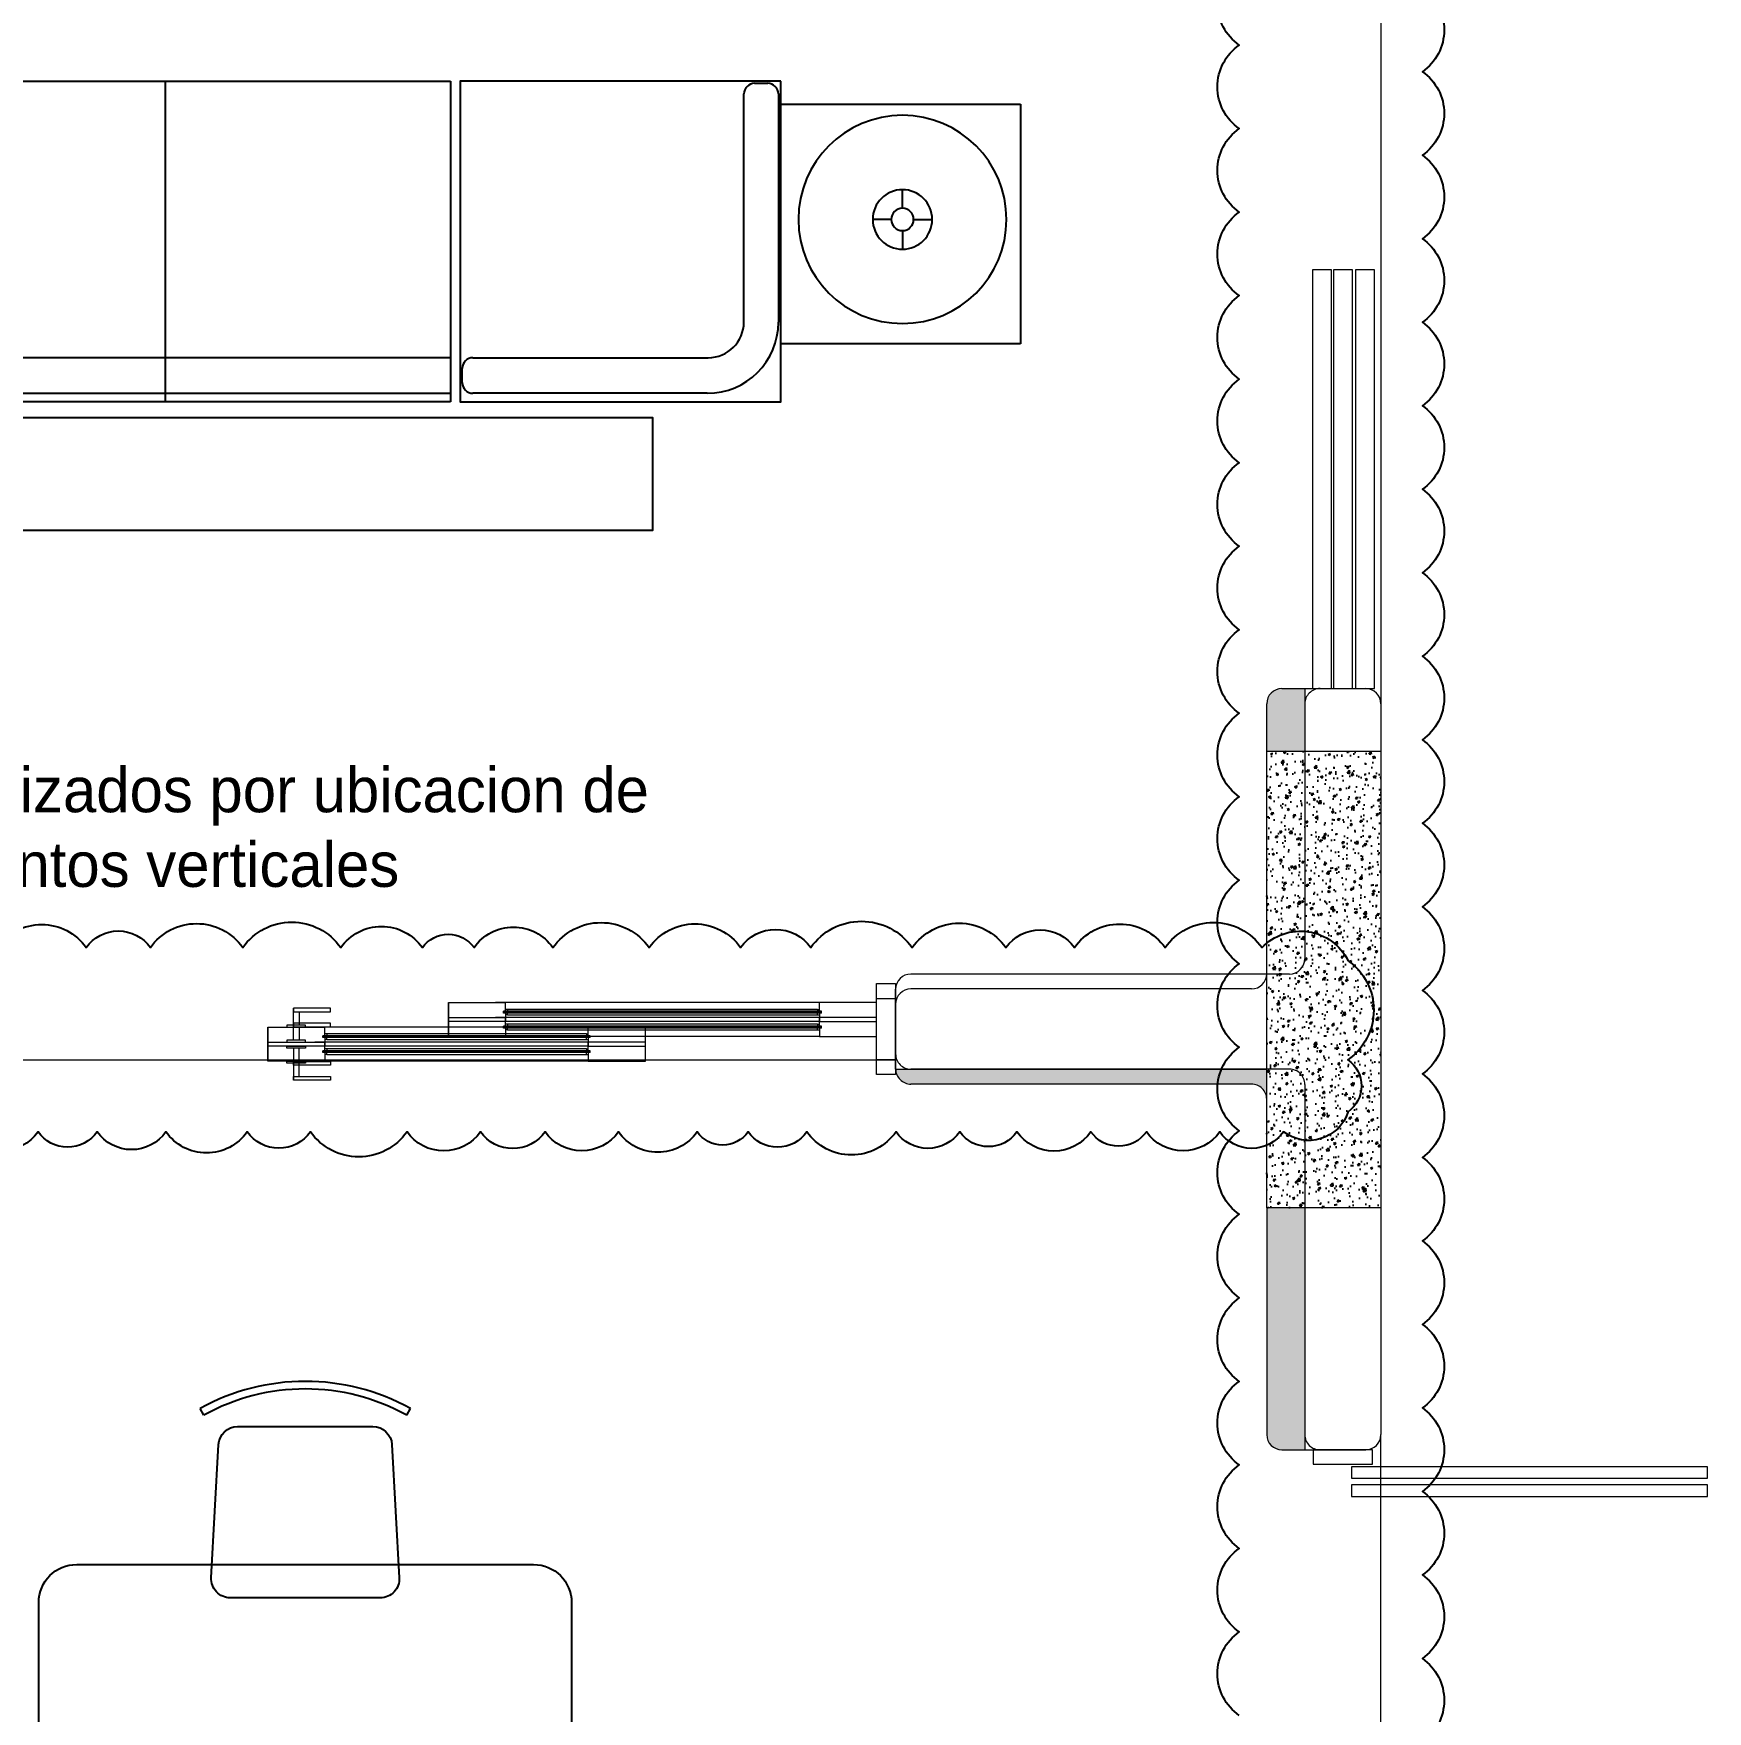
# Model space of a CAD drawing. Header units: metres. Extents: x -232 to 581, y 30 to 789.
# Drawn here: x 116.476 to 120.874, y 661.525 to 665.933 of the extents above; entities that cross this region are included whole.
import ezdxf

# ---------------------------------------------------------------- set-up
doc = ezdxf.new("R2010")
doc.units = ezdxf.units.M
for name, color, linetype, lineweight in [('A-DOOR', 35, 'Continuous', 5), ('A-WALL', 250, 'Continuous', 20), ('baños', 140, 'Continuous', 0), ('Columnas', 7, 'Continuous', 18), ('piscina', 131, 'Continuous', 0), ('SE-2', 252, 'Continuous', 9)]:
    doc.layers.add(name, color=color, linetype=linetype, lineweight=lineweight)
doc.layers.add('HATCH', color=8, linetype='Continuous')
doc.layers.add('MOBILIARIOS', color=252, linetype='Continuous')
doc.layers.add('PISO', color=7, linetype='Continuous', lineweight=5, true_color=0xe6e6e6)
doc.layers.add('RELLENO SECCION', color=8, linetype='Continuous', lineweight=0, transparency=0.4)
doc.styles.get("Standard").update_dxf_attribs({"font": 'arial.ttf'})

# ---------------------------------------------------------------- blocks, each defined once
blk = doc.blocks.new('A$C19a6c55b')
at = {"layer": 'A-DOOR'}
for points in [[(-1.728039933368564e-11, 3.562536612712151), (0.1553727816562969, 3.562536612712151), (0.1553727816562969, 3.600000000031727), (-1.728039933368564e-11, 3.600000000031727)], [(0.1005140850720636, 3.525121904975762), (1.035720050799682, 3.525121904975762), (1.035720050799682, 3.555408622386935), (0.1005140850720636, 3.555408622386935)], [(0.1005140850720636, 3.477433492034365), (1.035720050799682, 3.477433492034365), (1.035720050799682, 3.507720209445537), (0.1005140850720636, 3.507720209445537)], [(0.1005140850720636, 0.122566508029152), (1.035720050799682, 0.122566508029152), (1.035720050799682, 0.09227979061797953), (0.1005140850720636, 0.09227979061797953)], [(0.1005140850720636, 0.07487809508775456), (1.035720050799682, 0.07487809508775456), (1.035720050799682, 0.04459137767658206), (0.1005140850720636, 0.04459137767658206)], [(-1.728039933368564e-11, 0.0374633873513659), (0.1553727816562969, 0.0374633873513659), (0.1553727816562969, 3.178968199790688e-11), (-1.728039933368564e-11, 3.178968199790688e-11)]]:
    blk.add_lwpolyline(points, close=True, dxfattribs=at)
blk = doc.blocks.new('27.11.2025 LN09 1ER NIVEL')
at = {"layer": 'A-DOOR', "color": 18, "true_color": 0x000000}
for p, q in [((194.3837544896875, 97.21904614824871), (194.5337548496437, 97.21904609988621)), ((194.3837544955622, 97.16904614824875), (194.3837544896875, 97.21904614824871)), ((194.3837545014368, 97.21904615184667), (194.3837544955621, 97.16904616679517)), ((194.3837594745683, 97.2190461482486), (194.5337598345244, 97.2190460998861)), ((194.3837594804429, 97.16904614824864), (194.3837594745683, 97.2190461482486)), ((194.3837594863175, 97.21904615184656), (194.3837594804428, 97.16904616679506)), ((195.3587543214587, 97.21904610877743), (194.5075796888242, 97.2190461430464)), ((195.3587593063395, 97.21904610877732), (194.5075846737049, 97.21904614304628)), ((194.5337548555807, 97.19654610102009), (194.5337548496437, 97.21904609988621)), ((194.5337598404614, 97.19654610101998), (194.5337598345244, 97.2190460998861)), ((195.5087546814149, 97.21904614824871), (195.3587543214587, 97.21904609988621)), ((195.3587543155217, 97.19654610102009), (195.3587543214587, 97.21904609988621)), ((195.3587593004025, 97.19654610101998), (195.3587593063395, 97.2190460998861)), ((195.5087596662956, 97.2190461482486), (195.3587593063395, 97.2190460998861)), ((195.5087546755402, 97.16904614824875), (195.5087546814149, 97.21904614824871)), ((195.508759660421, 97.16904614824864), (195.5087596662956, 97.2190461482486)), ((193.976254846868, 97.15944577686571), (193.976254846868, 97.20418536019906)), ((193.9762598317488, 97.15944577686548), (193.9762598317488, 97.20418536019884)), ((193.9912548469565, 97.19452936146627), (193.9912548469565, 97.15944577686423)), ((193.9912598318373, 97.19452936146604), (193.9912598318373, 97.15944577686412)), ((194.5337548555183, 97.16904609988615), (194.3837544955622, 97.16904614824875)), ((194.5337598403991, 97.16904609988603), (194.3837594804429, 97.16904614824864)), ((195.3587546755403, 97.16904609988615), (194.5075800429057, 97.16904613434076)), ((195.358759660421, 97.16904609988603), (194.5075850277864, 97.16904613434065)), ((195.3637543154621, 97.19654610102009), (194.5287548555807, 97.19654610102009)), ((194.5287548555807, 97.1915461010201), (194.5287548555807, 97.19654610102009)), ((195.3637543154621, 97.1915461010201), (194.5287548555807, 97.1915461010201)), ((195.3637593003428, 97.19654610101998), (194.5287598404615, 97.19654610101998)), ((194.5287598404615, 97.19154610101998), (194.5287598404615, 97.19654610101998)), ((195.3637593003428, 97.19154610101998), (194.5287598404615, 97.19154610101998)), ((194.5387548555807, 97.20130830644337), (194.5337548555807, 97.20130830644337)), ((194.5337548555807, 97.1915461010201), (194.5337548555807, 97.16904609988615)), ((194.5387548555807, 97.18678389559682), (194.5337548555807, 97.18678389559682)), ((194.5387598404615, 97.20130830644325), (194.5337598404615, 97.20130830644325)), ((194.5337598404614, 97.19154610101998), (194.5337598404614, 97.16904609988603)), ((194.5387598404615, 97.1867838955967), (194.5337598404615, 97.1867838955967)), ((195.3537543213963, 97.20130830588721), (194.5387548555807, 97.20130835510463)), ((194.5387548555807, 97.20130830644337), (194.5387548555807, 97.19654610102009)), ((194.5387548555807, 97.18678389559682), (194.5387548555807, 97.1915461010201)), ((194.5387548555807, 97.1867839442325), (195.3537543155217, 97.18678389559682)), ((195.3537593062771, 97.2013083058871), (194.5387598404615, 97.20130835510452)), ((194.5387598404615, 97.20130830644325), (194.5387598404615, 97.19654610101998)), ((194.5387598404615, 97.1867838955967), (194.5387598404615, 97.19154610101998)), ((194.5387598404615, 97.18678394423239), (195.3537593004024, 97.1867838955967)), ((195.3537543155217, 97.20130830644337), (195.3587543155217, 97.20130830644337)), ((195.3537543155217, 97.20130830644337), (195.3537543155217, 97.19654610102009)), ((195.3537543155217, 97.18678389559682), (195.3537543155217, 97.1915461010201)), ((195.3537543155217, 97.18678389559682), (195.3587543155217, 97.18678389559682)), ((195.3537593004024, 97.20130830644325), (195.3587593004024, 97.20130830644325)), ((195.3537593004024, 97.20130830644325), (195.3537593004024, 97.19654610101998)), ((195.3537593004024, 97.1867838955967), (195.3537593004024, 97.19154610101998)), ((195.3537593004024, 97.1867838955967), (195.3587593004024, 97.1867838955967)), ((195.3587543155217, 97.1915461010201), (195.3587543155217, 97.16904609988615)), ((195.3587543155841, 97.16904609988615), (195.5087546755402, 97.16904614824875)), ((195.3587593004025, 97.19154610101998), (195.3587593004025, 97.16904609988603)), ((195.3587593004648, 97.16904609988603), (195.508759660421, 97.16904614824864)), ((195.3637543155217, 97.1915461010201), (195.3637543155217, 97.19654610102009)), ((195.3637593004024, 97.19154610101998), (195.3637593004024, 97.19654610101998)), ((193.9087546784775, 97.15444580465464), (193.9087546726029, 97.10444581960314)), ((193.9087546667283, 97.15444580105668), (194.0587550266845, 97.15444575269419)), ((193.908754672603, 97.10444580105673), (193.9087546667283, 97.15444580105668)), ((193.908759651609, 97.15444580105657), (194.0587600115652, 97.15444575269407)), ((193.9087596574837, 97.10444580105661), (193.908759651609, 97.15444580105657)), ((193.9087596633583, 97.15444580465453), (193.9087596574836, 97.10444581960303)), ((194.7511203492093, 97.15444576158541), (194.032579865865, 97.15444579585437)), ((194.75112533409, 97.1544457615853), (194.0325848507457, 97.15444579585426)), ((194.7561203432126, 97.13194575382806), (194.0537550326215, 97.13194575382806)), ((194.0537550326215, 97.12694575382807), (194.0537550326215, 97.13194575382806)), ((194.7561203432126, 97.12694575382807), (194.0537550326215, 97.12694575382807)), ((194.7561253280934, 97.13194575382795), (194.0537600175023, 97.13194575382795)), ((194.0537600175023, 97.12694575382795), (194.0537600175023, 97.13194575382795)), ((194.7561253280934, 97.12694575382795), (194.0537600175023, 97.12694575382795)), ((194.0587550326215, 97.13194575382806), (194.0587550266845, 97.15444575269419)), ((194.0637550326215, 97.13670795925134), (194.0587550326215, 97.13670795925134)), ((194.0587550326215, 97.12694575382807), (194.0587550326215, 97.10444575269412)), ((194.0637550326215, 97.12218354840479), (194.0587550326215, 97.12218354840479)), ((194.0587600175022, 97.13194575382795), (194.0587600115652, 97.15444575269407)), ((194.0637600175023, 97.13670795925123), (194.0587600175023, 97.13670795925123)), ((194.0587600175022, 97.12694575382795), (194.0587600175022, 97.104445752694)), ((194.0637600175023, 97.12218354840468), (194.0587600175023, 97.12218354840468)), ((194.7461203491468, 97.13670795869518), (194.0637550326215, 97.1367080079126)), ((194.0637550326215, 97.13670795925134), (194.0637550326215, 97.13194575382806)), ((194.0637550326215, 97.12218354840479), (194.0637550326215, 97.12694575382807)), ((194.0637550326215, 97.12218359704048), (194.7461203432722, 97.12218354840479)), ((194.7461253340276, 97.13670795869507), (194.0637600175023, 97.13670800791249)), ((194.0637600175023, 97.13670795925123), (194.0637600175023, 97.13194575382795)), ((194.0637600175023, 97.12218354840468), (194.0637600175023, 97.12694575382795)), ((194.0637600175023, 97.12218359704036), (194.746125328153, 97.12218354840468)), ((194.7461203432722, 97.13670795925134), (194.7511203432722, 97.13670795925134)), ((194.7461203432722, 97.13670795925134), (194.7461203432722, 97.13194575382806)), ((194.7461203432722, 97.12218354840479), (194.7461203432722, 97.12694575382807)), ((194.7461203432722, 97.12218354840479), (194.7511203432722, 97.12218354840479)), ((194.746125328153, 97.13670795925123), (194.751125328153, 97.13670795925123)), ((194.746125328153, 97.13670795925123), (194.746125328153, 97.13194575382795)), ((194.746125328153, 97.12218354840468), (194.746125328153, 97.12694575382795)), ((194.746125328153, 97.12218354840468), (194.751125328153, 97.12218354840468)), ((194.7511203432722, 97.13194575382806), (194.7511203492093, 97.15444575269419)), ((194.7511203432722, 97.12694575382807), (194.7511203432722, 97.10444575269412)), ((194.9011207091654, 97.15444580105668), (194.7511203492093, 97.15444575269419)), ((194.9011256940462, 97.15444580105657), (194.75112533409, 97.15444575269407)), ((194.751125328153, 97.13194575382795), (194.75112533409, 97.15444575269407)), ((194.751125328153, 97.12694575382795), (194.751125328153, 97.104445752694)), ((194.7561203432722, 97.12694575382807), (194.7561203432722, 97.13194575382806)), ((194.756125328153, 97.12694575382795), (194.756125328153, 97.13194575382795)), ((194.9011207032908, 97.10444580105673), (194.9011207091654, 97.15444580105668)), ((194.9011256881715, 97.10444580105661), (194.9011256940462, 97.15444580105657)), ((194.0587550325591, 97.10444575269412), (193.908754672603, 97.10444580105673)), ((194.0587600174399, 97.104445752694), (193.9087596574837, 97.10444580105661)), ((193.976254846868, 97.09944584739219), (193.976254846868, 97.05470626405872)), ((193.9762598317488, 97.09944584739196), (193.9762598317488, 97.05470626405861)), ((193.9912548469565, 97.06436226279152), (193.9912548469565, 97.09944584739355)), ((193.9912598318373, 97.0643622627914), (193.9912598318373, 97.09944584739344)), ((194.7511207032908, 97.10444575269412), (194.0325802199465, 97.10444578714873)), ((194.7511256881716, 97.104445752694), (194.0325852048272, 97.10444578714862)), ((194.7511203433346, 97.10444575269412), (194.9011207032908, 97.10444580105673)), ((194.7511253282154, 97.104445752694), (194.9011256881715, 97.10444580105661))]:
    blk.add_line(p, q, dxfattribs=at)
for points in [[(196.6540339565752, 98.04411707250495), (196.7040339565751, 98.04411707250495), (196.7040339565751, 99.14411707250497), (196.6540339565752, 99.14411707250497)], [(196.7090458176003, 98.04411707250495), (196.7590458176004, 98.04411707250495), (196.7590458176004, 99.14411707250497), (196.7090458176003, 99.14411707250497)], [(196.7670925563312, 98.04411707250495), (196.8170925563313, 98.04411707250495), (196.8170925563313, 99.14411707250497), (196.7670925563312, 99.14411707250497)], [(195.5087546755402, 97.26903944007188), (195.5587546755403, 97.26903944007188), (195.5587546755403, 97.06903944007195), (195.5087546755402, 97.06903944007195)], [(195.508759660421, 97.26903944007177), (195.558759660421, 97.26903944007177), (195.558759660421, 97.06903944007183), (195.508759660421, 97.06903944007183)], [(193.9762548468685, 97.20418536019918), (193.9762548468685, 97.19454888004259), (194.0735699976777, 97.19454888004259), (194.0735699976777, 97.20418536019918)], [(193.9762598317492, 97.20418536019906), (193.9762598317492, 97.19454888004236), (194.0735749825585, 97.19454888004236), (194.0735749825585, 97.20418536019906)], [(193.959015263373, 97.15444577687549), (194.0084944300397, 97.15444577687549), (194.0084944300418, 97.15944577687264), (193.9590152633751, 97.15944577687264)], [(193.9590202482538, 97.15444577687526), (194.0084994149205, 97.15444577687526), (194.0084994149225, 97.15944577687253), (193.9590202482559, 97.15944577687253)], [(193.959015263373, 97.10444584738241), (194.0084944300397, 97.10444584738241), (194.0084944300418, 97.09944584738514), (193.9590152633751, 97.09944584738514)], [(193.9590202482538, 97.10444584738218), (194.0084994149205, 97.10444584738218), (194.0084994149225, 97.09944584738503), (193.9590202482559, 97.09944584738503)], [(193.9762548468685, 97.05470626405861), (193.9762548468685, 97.0643427442152), (194.0735699976777, 97.0643427442152), (194.0735699976777, 97.05470626405861)], [(193.9762598317492, 97.05470626405838), (193.9762598317492, 97.06434274421508), (194.0735749825585, 97.06434274421508), (194.0735749825585, 97.05470626405838)]]:
    blk.add_lwpolyline(points, close=True, dxfattribs=at)
at = {"layer": 'A-WALL', "color": 18, "true_color": 0x000000, "transparency": 33554684}
for p, q in [((196.6737546755469, 98.04411707251666), (196.7937546755475, 98.04411707249324)), ((196.7037546755399, 98.04411707250415), (196.7637546755396, 98.04411707250415))]:
    blk.add_line(p, q, dxfattribs=at)
at = {"layer": 'A-WALL', "color": 18, "true_color": 0x000000}
for p, q in [((196.6337546755391, 98.00411707251567), (196.6337546755556, 97.33411956352177)), ((196.8337546755396, 98.00411707249327), (196.8337546755396, 97.29411707245754)), ((196.5937579967271, 97.29411956365868), (195.5987124462664, 97.29403694573364)), ((196.8337546755396, 97.29411707245754), (196.8337546755396, 96.08405365153862)), ((195.5587157674379, 97.08403694594585), (195.5587157674379, 97.25403694587146)), ((196.5937513541001, 97.04411956957586), (195.5987190888777, 97.04403694608379)), ((196.6337546755398, 97.0041195697138), (196.6337546755396, 96.08405365153874)), ((196.6737546755397, 96.04405365153866), (196.7937546755396, 96.04405365153866))]:
    blk.add_line(p, q, dxfattribs=at)
for centre, start, end in [((196.6737546755391, 98.00411707251669), 89.99999998880283, 180.000000001407), ((196.7937546755396, 98.00411707249327), 0, 89.99999998880608), ((195.598715767438, 97.25403694587146), 90.00475722785018, 180), ((196.5937546755555, 97.33411956352074), 270.0047572278502, 1.406975613329653e-09), ((195.598715767438, 97.08403694594585), 180, 270.0047576119317), ((196.5937546755398, 97.0041195697138), 359.999999999987, 90.00475761193174), ((196.6737546755397, 96.08405365153862), 179.999999999987, 270), ((196.7937546755396, 96.08405365153862), 270, 0)]:
    blk.add_arc(centre, 0.04, start, end, dxfattribs=at)
at = {"layer": 'piscina', "color": 18, "true_color": 0x000000, "const_width": 0.004}
for points in [[(195.3637543155217, 97.19404610102015), (194.5287548555807, 97.19404611752486)], [(195.3637593004024, 97.19404610102004), (194.5287598404615, 97.19404611752475)], [(194.7561203432722, 97.12944575382812), (194.0537550326215, 97.12944577033284)], [(194.756125328153, 97.12944575382801), (194.0537600175023, 97.12944577033272)]]:
    blk.add_lwpolyline(points, dxfattribs=at)
at = {"layer": 'PISO', "color": 18, "true_color": 0x000000}
for p, q in [((196.8337546755399, 104.4841167760703), (196.8337546755396, 98.00411707249327)), ((191.5587546755395, 97.06903944007195), (195.5587546755403, 97.06903944007195)), ((191.5587596604203, 97.06903944007183), (195.558759660421, 97.06903944007183))]:
    blk.add_line(p, q, dxfattribs=at)
at = {"layer": 'PISO', "color": 18, "true_color": 0x000000, "transparency": 33554687}
blk.add_line((196.8333424614937, 92.40404720102049), (196.8337546755396, 96.08405365153862), dxfattribs=at)
at = {"layer": 'SE-2', "color": 18, "true_color": 0x000000}
blk.add_blockref('A$C19a6c55b', (196.6560682847205, 92.44404720098873), dxfattribs=at)
blk = doc.blocks.new('A$Ce5805d30')
at = {"layer": 'MOBILIARIOS'}
for p, q in [((0.5483206930186668, 0.5483204682521006, -0.3418091343978371), (2.472166329425818e-07, 0.5483204682521006, -0.3418091343978371)), ((2.472166329425818e-07, 0.5483204682521006, -0.3418091343978371), (2.472166329425818e-07, 2.245006669454597e-08, -0.3418091343978371)), ((0.5483206930186668, 2.245006669454597e-08, -0.3418091343978371), (0.5483206930186668, 0.5483204682521006, -0.3418091343978371)), ((0.263453916512816, 0.2954363413168153, -0.3418091343978371), (0.263453916512816, 0.3379780323409136, -0.3418091343978371)), ((0.2379289018983286, 0.2699113267023279, -0.3418091343978371), (0.1953872108742303, 0.2699113267023279, -0.3418091343978371)), ((0.288978931127275, 0.2699113267023279, -0.3418091343978371), (0.3315206221514018, 0.2699113267023279, -0.3418091343978371)), ((0.263453916512816, 0.2443863120878689, -0.3418091343978371), (0.263453916512816, 0.2018446210637563, -0.3418091343978371)), ((2.472166329425818e-07, 2.245006669454597e-08, -0.3418091343978371), (0.5483206930186668, 2.245006669454597e-08, -0.3418091343978371))]:
    blk.add_line(p, q, dxfattribs=at)
for radius in [0.238233469735058, 0.06806670563858801, 0.0255250146144705]:
    blk.add_circle((0.263453916512816, 0.2699113267023279, -0.3418091343978371), radius, dxfattribs=at)
blk = doc.blocks.new('20.03.2026 LN 09 PRIMER NIVEL ARQ')
at = {"layer": 'HATCH'}
h = blk.add_hatch(dxfattribs=at)
h.set_pattern_fill('AR-CONC', color=1, scale=0.00032)
h.set_pattern_definition([(49.99999999999999, (109.5950523051869, -7.243447285351294), (0.05829909407872129, -0.005100507372448988), [0.006096000000000001, -0.067056]), (355, (109.5950523051869, -7.243447285351294), (-0.01127789485599019, 0.06113819047649125), [0.004876800000000001, -0.05364498693440001]), (100.4514447, (109.5999105474269, -7.243872326471319), (0.04702119906891305, 0.05603768061190244), [0.005180802815999999, -0.05698887827199999]), (46.18420000000001, (109.5950523051869, -7.227191285351296), (0.08674529308548158, -0.01345354493847269), [0.009144000000000001, -0.100584]), (96.63555760999992, (109.6022810731869, -7.228312405351289), (0.07596932289648096, 0.07917635987127089), [0.0077712074048, -0.08548339461120001]), (351.1841511700001, (109.5950523051869, -7.227191285351296), (0.07596932290079265, 0.07917635986737045), [0.007315189462400001, -0.0804671142144]), (21, (109.6031803051869, -7.231255285351267), (0.0485166052061224, -0.03272486341986804), [0.006096000000000001, -0.067056]), (326.0000000000001, (109.6031803051869, -7.231255285351267), (0.01977664907124706, 0.05894014915914217), [0.004876800000000001, -0.0536448]), (71.45144499999999, (109.6072233556189, -7.233982357319292), (0.06829325416918917, 0.02621528604348968), [0.005180802816000001, -0.056988780032]), (37.50000000000001, (109.5950523051869, -7.243447285351294), (0.0009883530401893813, 0.027057612439409), [0, -0.05299456, 0, -0.05445760000000001, 0, -0.05384800000000001]), (7.499999999999999, (109.5950523051869, -7.243447285351294), (0.02138229200329784, 0.03205778394179824), [0, -0.03104896, 0, -0.05177536000000001, 0, -0.0205232]), (327.5, (109.5769268651869, -7.243447285351294), (0.04338899045339885, -0.001833198077655502), [0, -0.02032, 0, -0.06339840000000001, 0, -0.0841248]), (317.5, (109.5687988651869, -7.243447285351294), (0.04740133804352578, 0.00813647713066657), [0, -0.026416, 0, -0.04210304, 0, -0.0597408])])
h.paths.add_polyline_path([(16.21398107142505, -57.05724372086854), (15.91398107142493, -57.05724372086854), (15.91398107142493, -55.85770490505661), (16.21398107142505, -55.85770490505661)])
at = {"layer": 'RELLENO SECCION'}
h = blk.add_hatch(color=1, dxfattribs=at)
h.dxf.hatch_style = 1
h.paths.add_polyline_path([(15.9139810714255, -55.85770490505661), (16.01398107146156, -55.85770490505661), (16.01398107146161, -55.69316608856832), (15.95398107142552, -55.69316608856832, 0.414213562373114), (15.91398107142552, -55.7331660885684)])
h = blk.add_hatch(color=1, dxfattribs=at)
h.dxf.hatch_style = 1
edge = h.paths.add_edge_path()
edge.add_arc((15.8739148984746, -56.77221638361766), 0.04000000000002046, 0, 89.86948625179913)
edge.add_line((15.87400601418079, -56.73221648739377), (14.9788793117775, -56.73229900724778))
edge.add_arc((14.9789569658742, -56.69227433811807), 0.04002474446009788, 181.2770787638282, 269.888837396633, ccw=False)
edge.add_line((14.93894216334394, -56.69316638495525), (15.91398107142516, -56.69316638495525))
edge.add_line((15.91398107142516, -56.69316638495525), (15.91391489847462, -56.77221638361767))
h = blk.add_hatch(color=1, dxfattribs=at)
h.dxf.hatch_style = 1
h.paths.add_polyline_path([(16.01398107144581, -57.05724372086854), (15.91398107142487, -57.05724372086854), (15.91398107142552, -57.65322950952304, 0.4142135623727931), (15.95398107142552, -57.69322950952289), (16.01398107144564, -57.69322950952289)])
at = {"layer": 'A-DOOR', "color": 1}
for p, q in [((13.76395028746279, -56.55749553735905), (13.76395028158814, -56.60749552241055)), ((13.76395027571354, -56.55749554095701), (13.91395063566969, -56.5574955893195)), ((13.76395028158819, -56.60749554095696), (13.76395027571354, -56.55749554095701)), ((13.76395526059429, -56.55749554095723), (13.91395562055044, -56.55749558931973)), ((13.76395526646894, -56.60749554095719), (13.76395526059429, -56.55749554095723)), ((13.76395527234354, -56.55749553735927), (13.76395526646888, -56.60749552241077)), ((14.73895010748478, -56.55749558042828), (13.8877754748502, -56.55749554615932)), ((14.73895509236553, -56.55749558042851), (13.88778045973095, -56.55749554615954)), ((13.9139506416067, -56.57999558818562), (13.91395063566969, -56.5574955893195)), ((13.91395562648745, -56.57999558818585), (13.91395562055044, -56.55749558931973)), ((14.73895010154777, -56.57999558818562), (14.73895010748478, -56.5574955893195)), ((14.88895046744094, -56.55749554095701), (14.73895010748478, -56.5574955893195)), ((14.88895545232168, -56.55749554095723), (14.73895509236553, -56.55749558931973)), ((14.73895508642852, -56.57999558818585), (14.73895509236553, -56.55749558931973)), ((14.88895046156628, -56.60749554095696), (14.88895046744094, -56.55749554095701)), ((14.88895544644703, -56.60749554095719), (14.88895545232168, -56.55749554095723)), ((13.35645063289405, -56.61709591234001), (13.35645063289405, -56.57235632900677)), ((13.35645561777483, -56.61709591234023), (13.35645561777483, -56.57235632900688)), ((13.37145063298254, -56.58201232773956), (13.37145063298254, -56.61709591234148)), ((13.37145561786332, -56.58201232773968), (13.37145561786332, -56.61709591234171)), ((14.74395010148814, -56.57999558818562), (13.90895064160676, -56.57999558818562)), ((13.90895064160676, -56.58499558818562), (13.90895064160676, -56.57999558818562)), ((14.74395010148814, -56.58499558818562), (13.90895064160676, -56.58499558818562)), ((14.74395508636889, -56.57999558818585), (13.90895562648751, -56.57999558818585)), ((13.90895562648751, -56.58499558818585), (13.90895562648751, -56.57999558818585)), ((14.74395508636889, -56.58499558818585), (13.90895562648751, -56.58499558818585)), ((13.91895064160676, -56.57523338276235), (13.91395064160676, -56.57523338276235)), ((13.9139506416067, -56.58499558818562), (13.9139506416067, -56.60749558931957)), ((13.91895064160676, -56.5897577936089), (13.91395064160676, -56.5897577936089)), ((13.9189556264875, -56.57523338276258), (13.91395562648751, -56.57523338276258)), ((13.91395562648745, -56.58499558818585), (13.91395562648745, -56.6074955893198)), ((13.9189556264875, -56.58975779360912), (13.91395562648751, -56.58975779360912)), ((14.73395010742237, -56.5752333833185), (13.91895064160676, -56.57523333410109)), ((13.91895064160676, -56.57523338276235), (13.91895064160676, -56.57999558818562)), ((13.91895064160676, -56.5897577936089), (13.91895064160676, -56.58499558818562)), ((13.91895064160676, -56.58975774497321), (14.73395010154772, -56.5897577936089)), ((14.73395509230312, -56.57523338331873), (13.9189556264875, -56.57523333410131)), ((13.9189556264875, -56.57523338276258), (13.9189556264875, -56.57999558818585)), ((13.9189556264875, -56.58975779360912), (13.9189556264875, -56.58499558818585)), ((13.9189556264875, -56.58975774497344), (14.73395508642847, -56.58975779360912)), ((14.73395010154772, -56.57523338276235), (14.73895010154772, -56.57523338276235)), ((14.73395010154772, -56.57523338276235), (14.73395010154772, -56.57999558818562)), ((14.73395010154772, -56.5897577936089), (14.73395010154772, -56.58499558818562)), ((14.73395010154772, -56.5897577936089), (14.73895010154772, -56.5897577936089)), ((14.73395508642847, -56.57523338276258), (14.73895508642846, -56.57523338276258)), ((14.73395508642847, -56.57523338276258), (14.73395508642847, -56.57999558818585)), ((14.73395508642847, -56.58975779360912), (14.73395508642847, -56.58499558818585)), ((14.73395508642847, -56.58975779360912), (14.73895508642846, -56.58975779360912)), ((14.73895010154777, -56.58499558818562), (14.73895010154777, -56.60749558931957)), ((14.73895508642852, -56.58499558818585), (14.73895508642852, -56.6074955893198)), ((14.74395010154771, -56.58499558818562), (14.74395010154771, -56.57999558818562)), ((14.74395508642846, -56.58499558818585), (14.74395508642846, -56.57999558818585)), ((13.28895045275434, -56.62209588814903), (13.43895081271049, -56.62209593651153)), ((13.28895045862899, -56.67209588814899), (13.28895045275434, -56.62209588814903)), ((13.28895046450359, -56.62209588455107), (13.28895045862893, -56.67209586960257)), ((13.28895544938433, -56.6220958845513), (13.28895544350968, -56.6720958696028)), ((13.28895543763508, -56.62209588814926), (13.43895579759123, -56.62209593651176)), ((13.28895544350974, -56.67209588814922), (13.28895543763508, -56.62209588814926)), ((14.13131613523529, -56.62209592762031), (13.412775651891, -56.62209589335134)), ((14.13132112011607, -56.62209592762053), (13.41278063677174, -56.62209589335157)), ((14.13631612923865, -56.64459593537765), (13.43395081864756, -56.64459593537765)), ((13.43395081864756, -56.64959593537765), (13.43395081864756, -56.64459593537765)), ((14.13632111411943, -56.64459593537788), (13.43395580352831, -56.64459593537788)), ((13.43395580352831, -56.64959593537787), (13.43395580352831, -56.64459593537788)), ((13.4389508186475, -56.64459593537765), (13.43895081271049, -56.62209593651153)), ((13.44395081864755, -56.63983372995438), (13.43895081864756, -56.63983372995438)), ((13.43895580352824, -56.64459593537788), (13.43895579759123, -56.62209593651176)), ((13.4439558035283, -56.6398337299546), (13.4389558035283, -56.6398337299546)), ((14.12631613517289, -56.63983373051053), (13.44395081864755, -56.63983368129311)), ((13.44395081864755, -56.63983372995438), (13.44395081864755, -56.64459593537765)), ((14.12632112005366, -56.63983373051076), (13.4439558035283, -56.63983368129334)), ((13.4439558035283, -56.6398337299546), (13.4439558035283, -56.64459593537788)), ((13.91395064154435, -56.60749558931957), (13.76395028158819, -56.60749554095696)), ((13.91395562642509, -56.6074955893198), (13.76395526646894, -56.60749554095719)), ((14.7389504615663, -56.60749558931957), (13.88777582893172, -56.60749555486495)), ((14.73895544644705, -56.6074955893198), (13.88778081381247, -56.60749555486518)), ((14.12631612929823, -56.63983372995438), (14.13131612929823, -56.63983372995438)), ((14.12631612929823, -56.63983372995438), (14.12631612929823, -56.64459593537765)), ((14.12632111417901, -56.6398337299546), (14.131321114179, -56.6398337299546)), ((14.12632111417901, -56.6398337299546), (14.12632111417901, -56.64459593537788)), ((14.13131612929828, -56.64459593537765), (14.13131613523529, -56.62209593651153)), ((14.28131649519145, -56.62209588814903), (14.13131613523529, -56.62209593651153)), ((14.13132111417906, -56.64459593537788), (14.13132112011607, -56.62209593651176)), ((14.28132148007222, -56.62209588814926), (14.13132112011607, -56.62209593651176)), ((14.13631612929822, -56.64959593537765), (14.13631612929822, -56.64459593537765)), ((14.136321114179, -56.64959593537787), (14.136321114179, -56.64459593537788)), ((14.28131648931679, -56.67209588814899), (14.28131649519145, -56.62209588814903)), ((14.28132147419757, -56.67209588814922), (14.28132148007222, -56.62209588814926)), ((14.73895010161013, -56.60749558931957), (14.88895046156628, -56.60749554095696)), ((14.73895508649088, -56.6074955893198), (14.88895544644703, -56.60749554095719)), ((13.43895081858514, -56.6720959365116), (13.28895045862899, -56.67209588814899)), ((13.43895580346589, -56.67209593651182), (13.28895544350974, -56.67209588814922)), ((13.35645063289405, -56.67709584181364), (13.35645063289405, -56.72183542514699)), ((13.35645561777483, -56.67709584181375), (13.35645561777483, -56.72183542514722)), ((13.37145063298254, -56.7121794264142), (13.37145063298254, -56.67709584181216)), ((13.37145561786332, -56.71217942641442), (13.37145561786332, -56.67709584181239)), ((14.13131648931682, -56.6720959365116), (13.41277600597252, -56.67209590205698)), ((14.13132147419759, -56.67209593651182), (13.41278099085326, -56.67209590205721)), ((14.13631612923865, -56.64959593537765), (13.43395081864756, -56.64959593537765)), ((14.13632111411943, -56.64959593537787), (13.43395580352831, -56.64959593537787)), ((13.4389508186475, -56.64959593537765), (13.4389508186475, -56.6720959365116)), ((13.44395081864755, -56.65435814080092), (13.43895081864756, -56.65435814080092)), ((13.43895580352824, -56.64959593537787), (13.43895580352824, -56.67209593651182)), ((13.4439558035283, -56.65435814080115), (13.4389558035283, -56.65435814080115)), ((13.44395081864755, -56.65435814080092), (13.44395081864755, -56.64959593537765)), ((13.44395081864755, -56.65435809216524), (14.12631612929823, -56.65435814080092)), ((13.4439558035283, -56.65435814080115), (13.4439558035283, -56.64959593537787)), ((13.4439558035283, -56.65435809216547), (14.12632111417901, -56.65435814080115)), ((14.12631612929823, -56.65435814080092), (14.12631612929823, -56.64959593537765)), ((14.12631612929823, -56.65435814080092), (14.13131612929823, -56.65435814080092)), ((14.12632111417901, -56.65435814080115), (14.12632111417901, -56.64959593537787)), ((14.12632111417901, -56.65435814080115), (14.131321114179, -56.65435814080115)), ((14.13131612929828, -56.64959593537765), (14.13131612929828, -56.6720959365116)), ((14.13131612936064, -56.6720959365116), (14.28131648931679, -56.67209588814899)), ((14.13132111417906, -56.64959593537787), (14.13132111417906, -56.67209593651182)), ((14.13132111424142, -56.67209593651182), (14.28132147419757, -56.67209588814922))]:
    blk.add_line(p, q, dxfattribs=at)
for points in [[(16.03426035248117, -55.69316608855672), (16.08426035248112, -55.69316608855672), (16.08426035248112, -54.5931660885567), (16.03426035248117, -54.5931660885567)], [(16.08927221350632, -55.69316608855672), (16.13927221350639, -55.69316608855672), (16.13927221350639, -54.5931660885567), (16.08927221350632, -54.5931660885567)], [(16.14731895223724, -55.69316608855672), (16.19731895223731, -55.69316608855672), (16.19731895223731, -54.5931660885567), (16.14731895223724, -54.5931660885567)], [(14.88895046156628, -56.50750224913384), (14.93895046156629, -56.50750224913384), (14.93895046156629, -56.70750224913377), (14.88895046156628, -56.70750224913377)], [(14.88895544644703, -56.50750224913406), (14.93895544644704, -56.50750224913406), (14.93895544644704, -56.707502249134), (14.88895544644703, -56.707502249134)], [(13.35645063289451, -56.57235632900654), (13.35645063289451, -56.58199280916313), (13.45376578370377, -56.58199280916313), (13.45376578370377, -56.57235632900654)], [(13.35645561777528, -56.57235632900677), (13.35645561777528, -56.58199280916335), (13.45377076858455, -56.58199280916335), (13.45377076858455, -56.57235632900677)], [(13.33921104939907, -56.62209591233034), (13.38869021606575, -56.62209591233034), (13.3886902160678, -56.61709591233307), (13.33921104940111, -56.61709591233307)], [(13.33921603427984, -56.62209591233045), (13.38869520094653, -56.62209591233045), (13.38869520094858, -56.6170959123333), (13.33921603428189, -56.6170959123333)], [(13.33921104939907, -56.67209584182331), (13.38869021606575, -56.67209584182331), (13.3886902160678, -56.67709584182057), (13.33921104940111, -56.67709584182057)], [(13.33921603427984, -56.67209584182353), (13.38869520094653, -56.67209584182353), (13.38869520094858, -56.6770958418208), (13.33921603428189, -56.6770958418208)], [(13.35645063289451, -56.72183542514711), (13.35645063289451, -56.71219894499052), (13.45376578370377, -56.71219894499052), (13.45376578370377, -56.72183542514711)], [(13.35645561777528, -56.72183542514733), (13.35645561777528, -56.71219894499075), (13.45377076858455, -56.71219894499075), (13.45377076858455, -56.72183542514733)]]:
    blk.add_lwpolyline(points, close=True, dxfattribs=at)
at = {"layer": 'A-WALL', "color": 1}
for p, q in [((15.95398107142552, -55.69316608856832), (16.17398107144584, -55.69316608856832)), ((16.01398107146161, -55.69316608856832), (16.01398107146156, -55.85770490505661)), ((15.9139810714255, -55.85770490505661), (15.9139810714255, -55.73316608856828)), ((16.21398107144563, -55.7331660885684), (16.21398107144563, -56.44316608860402)), ((16.21398107144563, -56.44316608860402), (16.21398107144563, -57.65322950952293)), ((15.87398439259647, -56.48220956243824), (14.9789388421724, -56.48229218036329)), ((14.93895618249607, -56.69316638495525), (14.93894474063649, -56.52183811331236)), ((14.93894216334394, -56.69316638495525), (15.91398107142516, -56.69316638495525)), ((15.87391157697908, -56.7322163837556), (14.97887931177752, -56.73229900724778)), ((15.91398107142487, -57.05724372086854), (15.9139810714255, -57.65322950952293)), ((16.01398107144581, -57.05724372086854), (16.01398107144564, -57.69322950952289)), ((15.95398107142552, -57.69322950952289), (16.17398107144584, -57.69322950952289)), ((16.05398107144566, -57.69322950952289), (16.17398107144561, -57.69322950952289))]:
    blk.add_line(p, q, dxfattribs=at)
at = {"layer": 'A-WALL', "color": 1, "transparency": 33554684}
for p, q in [((16.05398107145294, -55.6931660885449), (16.17398107145345, -55.69316608856832)), ((16.08398107144586, -55.6931660885574), (16.14398107144564, -55.6931660885574))]:
    blk.add_line(p, q, dxfattribs=at)
at = {"layer": 'A-WALL', "color": 1}
for centre, start, end in [((15.95398107142552, -55.7331660885684), 89.99999999999349, 179.9999999999414), ((16.17398107144561, -55.7331660885684), 0, 89.99999998880445), ((15.87398107142491, -56.44220956257618), 270.0047572278485, 1.406975613329653e-09), ((14.97894216334396, -56.52229218022535), 90.00475722785018, 180), ((14.97894677695047, -56.69229900085111), 180, 270.0047576119317), ((15.8739148984746, -56.77221638361766), 359.999999999987, 90.00475761193174), ((15.95398107142552, -57.65322950952293), 180.0000000000586, 270.0000000000065), ((16.17398107144561, -57.65322950952293), 270, 0)]:
    blk.add_arc(centre, 0.04, start, end, dxfattribs=at)
at = {"layer": 'Columnas', "color": 1}
blk.add_lwpolyline([(16.21398107142505, -57.05724372086854), (15.91398107142493, -57.05724372086854), (15.91398107142493, -55.85770490505661), (16.21398107142505, -55.85770490505661)], close=True, dxfattribs=at)
at = {"layer": 'MOBILIARIOS', "color": 1}
for p, q in [((13.02067191462191, -54.93964513829962), (13.02067191462191, -54.09737722476495)), ((13.76935450443074, -54.09737722476495), (13.76935450443074, -54.93964513829962)), ((14.54031688036235, -54.73024642271014), (14.54031688036235, -54.13076045771993)), ((14.56839247748013, -54.10268486060215), (14.60277027664569, -54.10268486060215)), ((14.63084587376346, -54.13076045771993), (14.63084587376346, -54.73024642271014)), ((13.8281354612572, -54.82383174643621), (14.44673155663639, -54.82383174643621)), ((13.80005986413943, -54.88934147304428), (13.80005986413943, -54.85190734355399)), ((14.44367522631131, -54.91741707016206), (13.8281354612572, -54.91741707016206)), ((13.12127094838212, -57.60235464428877), (13.1115580897586, -57.58487149876635)), ((13.65413029431244, -57.60235464428877), (13.66384315293595, -57.58487149876635))]:
    blk.add_line(p, q, dxfattribs=at)
blk.add_lwpolyline([(13.76935450443074, -54.93964513829962), (12.27198932481332, -54.93964513829962), (12.27198932481332, -54.09737722476495), (13.76935450443074, -54.09737722476495)], dxfattribs=at)
for points in [[(14.63716336625743, -54.09737722476495), (13.79489545272253, -54.09737722476495), (13.79489545272253, -54.93964513829962), (14.63716336625743, -54.93964513829962)], [(11.68245576055, -54.98075926170952), (14.30007768550462, -54.98075926170952), (14.30007768550462, -55.27825580848287), (11.68245576055, -55.27825580848287)]]:
    blk.add_lwpolyline(points, close=True, dxfattribs=at)
blk.add_lwpolyline([(13.76935450443074, -54.82449506378236), (12.31043144391896, -54.82449506378236, 0.414213562373095), (12.28235584680118, -54.85257066090037), (12.28235584680118, -54.88934147304428, 0.414213562373095), (12.31043144391896, -54.91741707016206), (13.76935450443074, -54.91741707016206)], format="xyb", dxfattribs=at)
for points in [[(13.20999994461778, -57.63192805562574), (13.56540129807678, -57.63192805562574, -0.3980502806704841), (13.61532431573715, -57.6791545546447), (13.63476876018154, -58.02915455464461, -0.4305637126590388), (13.58484574252117, -58.08192805562578), (13.19055550017339, -58.08192805562578, -0.4305637126590388), (13.14063248251301, -58.02915455464461), (13.1600769269574, -57.6791545546447, -0.3980502806704841)], [(14.08734357114756, -58.09447292880952), (14.08734357114756, -60.89447292880971, -0.414213562373095), (13.98734357114765, -60.99447292880961), (12.7873435711476, -60.99447292880961, -0.414213562373095), (12.68734357114758, -60.89447292880971), (12.68734357114758, -58.09447292880952, -0.414213562373095), (12.7873435711476, -57.99447292880961), (13.98734357114765, -57.99447292880961, -0.414213562373095)]]:
    blk.add_lwpolyline(points, format="xyb", close=True, dxfattribs=at)
for centre, radius, start, end in [((14.56839247748013, -54.13076045771993), 0.02807559711780361, 90, 180.0000000000521), ((14.60277027664569, -54.13076045771993), 0.02807559711780361, 359.9999999999479, 90), ((14.44367522631131, -54.73024642271014), 0.1871706474521943, 270, 0), ((14.44673155663639, -54.73024642271014), 0.09358532372609184, 270, 0), ((13.8281354612572, -54.85190734355399), 0.02807559711780361, 90, 180), ((13.8281354612572, -54.88934147304428), 0.02807559711780361, 179.9999999999479, 270), ((13.38770062134728, -58.08192805562578), 0.5686122742864268, 60.9453959009083, 119.0546040990917), ((13.38770062134728, -58.08192805562578), 0.5486122742864268, 60.9453959009083, 119.0546040990917)]:
    blk.add_arc(centre, radius, start, end, dxfattribs=at)
at = {"layer": 'piscina', "color": 1, "const_width": 0.004}
for points in [[(14.74395010154771, -56.58249558818557), (13.90895064160676, -56.58249557168085)], [(14.74395508642846, -56.58249558818579), (13.90895562648751, -56.58249557168108)], [(14.13631612929822, -56.64709593537759), (13.43395081864756, -56.64709591887288)], [(14.136321114179, -56.64709593537782), (13.43395580352831, -56.64709591887311)]]:
    blk.add_lwpolyline(points, dxfattribs=at)
at = {"layer": 'PISO', "color": 1}
blk.add_line((16.21398107144586, -49.25316638499135), (16.21398107144563, -55.7331660885684), dxfattribs=at)
at = {"layer": 'PISO', "color": 1, "transparency": 33554687}
blk.add_line((16.21356885739974, -61.33323596004107), (16.21398107144563, -57.65322950952293), dxfattribs=at)
at = {"layer": 'MOBILIARIOS', "color": 1, "xscale": -1.148053469821853, "yscale": 1.148053469821853, "zscale": 1.148053469821852, "rotation": 90}
blk.add_blockref('A$Ce5805d30', (15.26666458240857, -54.15810643669658, 0.3924151627622406), dxfattribs=at)
at = {"layer": 'SE-2', "color": 1}
blk.add_blockref('A$C19a6c55b', (16.03629468062647, -61.29323596007293), dxfattribs=at)
at = {"layer": 'baños', "color": 1, "linetype": 'Continuous'}
for tag, p in [('TRADENAME', (-12.06114936981487, -62.07078183069393)), ('MODELNUMBER', (-12.06114936975916, -62.07073949872006)), ('PRODUCT', (-12.06114936987058, -62.07082416266803)), ('MATERIAL', (-12.06114936992651, -62.07086649464213))]:
    blk.add_attdef(tag, p, '', height=2.5399184405861e-05, rotation=359.9999244952277, dxfattribs=at)

msp = doc.modelspace()

# ---------------------------------------------------------------- linework, layer by layer
at = {"color": 6}
for points in [[(119.6434302883927, 661.5146168837223, -0.52056705), (119.6434302883927, 661.7340415435132, -0.52056705), (119.6434302883927, 661.9534662033042, -0.52056705), (119.6434302883927, 662.1728908630952, -0.52056705), (119.6434302883927, 662.3923155228861, -0.52056705), (119.6434302883927, 662.6117401826771, -0.52056705), (119.6434302883927, 662.8311648424681, -0.52056705), (119.6434302883927, 663.0505895022591, -0.52056705), (119.6434302883927, 663.27001416205, -0.52056705), (119.6434302883927, 663.489438821841, -0.52056705), (119.6434302883927, 663.708863481632, -0.52056705), (119.6434302883927, 663.9282881414229, -0.52056705), (119.6434302883927, 664.1477128012139, -0.52056705), (119.6434302883927, 664.3671374610049, -0.52056705), (119.6434302883927, 664.5865621207959, -0.52056705), (119.6434302883927, 664.8059867805867, -0.52056705), (119.6434302883927, 665.0254114403778, -0.52056705), (119.6434302883927, 665.2448361001688, -0.52056705), (119.6434302883927, 665.4642607599596, -0.52056705), (119.6434302883927, 665.6836854197506, -0.52056705), (119.6434302883927, 665.9031100795416, -0.52056705), (119.6434302883927, 666.1225347393327, -0.52056705)], [(120.1248719526088, 666.0526877162404, -0.52056705), (120.1248719526088, 665.8332630564495, -0.52056705), (120.1248719526088, 665.6138383966585, -0.52056705), (120.1248719526088, 665.3944137368675, -0.52056705), (120.1248719526088, 665.1749890770766, -0.52056705), (120.1248719526088, 664.9555644172856, -0.52056705), (120.1248719526088, 664.7361397574946, -0.52056705), (120.1248719526088, 664.5167150977036, -0.52056705), (120.1248719526088, 664.2972904379127, -0.52056705), (120.1248719526088, 664.0778657781217, -0.52056705), (120.1248719526088, 663.8584411183307, -0.52056705), (120.1248719526088, 663.6390164585398, -0.52056705), (120.1248719526088, 663.4195917987488, -0.52056705), (120.1248719526088, 663.2001671389578, -0.52056705), (120.1248719526088, 662.9807424791669, -0.52056705), (120.1248719526088, 662.7613178193759, -0.52056705), (120.1248719526088, 662.5418931595849, -0.52056705), (120.1248719526088, 662.3224684997939, -0.52056705), (120.1248719526088, 662.103043840003, -0.52056705), (120.1248719526088, 661.883619180212, -0.52056705), (120.1248719526088, 661.664194520421, -0.52056705), (120.1248719526088, 661.4447698606301, -0.52056705)], [(116.3800526146359, 663.5318634133419, -0.52056705), (116.6137918441453, 663.5318634133419, -0.52056705), (116.7824289892405, 663.5318634133419, -0.52056705), (117.0252139049585, 663.5318634133419, -0.52056705), (117.2826558434943, 663.5318634133419, -0.52056705), (117.4972986243408, 663.5318634133419, -0.52056705), (117.6328292903564, 663.5318634133419, -0.52056705), (117.8401191449866, 663.5318634133419, -0.52056705), (118.0931297959464, 663.5318634133419, -0.52056705), (118.3332331519652, 663.5318634133419, -0.52056705), (118.5176097096808, 663.5318634133419, -0.52056705), (118.7842153393285, 663.5318634133419, -0.52056705), (119.0305485404149, 663.5318634133419, -0.52056705), (119.2104734648816, 663.5318634133419, -0.52056705), (119.4485707375442, 663.5318634133419, -0.52056705), (119.7034531904185, 663.5318634133419, -0.52056705), (119.9291444611576, 663.4980537634393, -0.52056705), (119.9291444611576, 663.2371896827077, -0.52056705), (119.9291444611576, 663.0998482517965, -0.52056705), (119.7601307998581, 663.0480625316045, -0.52056705), (119.5922423755287, 663.0480625316045, -0.52056705), (119.3997153412158, 663.0480625316045, -0.52056705), (119.2536659622674, 663.0480625316045, -0.52056705), (119.05941768402, 663.0480625316045, -0.52056705), (118.9093073087441, 663.0480625316045, -0.52056705), (118.7417606917208, 663.0480625316045, -0.52056705), (118.5074436450987, 663.0480625316045, -0.52056705), (118.3531135772459, 663.0480625316045, -0.52056705), (118.2190640762235, 663.0480625316045, -0.52056705), (118.0122991399564, 663.0480625316045, -0.52056705), (117.8194954044908, 663.0480625316045, -0.52056705), (117.6500322250725, 663.0480625316045, -0.52056705), (117.4568663366278, 663.0480625316045, -0.52056705), (117.2032209006709, 663.0480625316045, -0.52056705), (117.0370415128722, 663.0480625316045, -0.52056705), (116.8232451120218, 663.0480625316045, -0.52056705), (116.642665056885, 663.0480625316045, -0.52056705), (116.4872444609602, 663.0480625316045, -0.52056705), (116.2942291304956, 663.0480625316045, -0.52056705)]]:
    msp.add_lwpolyline(points, format="xyb", dxfattribs=at)

# ---------------------------------------------------------------- block references
at = {"color": 1}
for name, p in [('20.03.2026 LN 09 PRIMER NIVEL ARQ', (103.801780673263, 719.9056624372779)), ('27.11.2025 LN09 1ER NIVEL', (-76.81799293083111, 566.1683792762161))]:
    msp.add_blockref(name, p, dxfattribs=at)

# ---------------------------------------------------------------- texts
at = {"color": 6, "insert": (115.2878556294817, 664.005292481168), "char_height": 0.1176774007627281, "attachment_point": 1}
msp.add_mtext_dynamic_manual_height_columns('\\pxqc;{\\fCentury Gothic|b0|i0|c0|p34;Recrecidos realizados por ubicacion de elementos verticales }', width=2.862669886715713, gutter_width=0.08686156270469177, heights=[0.5249908638069353], dxfattribs=at)

doc.saveas('drawing.dxf')
